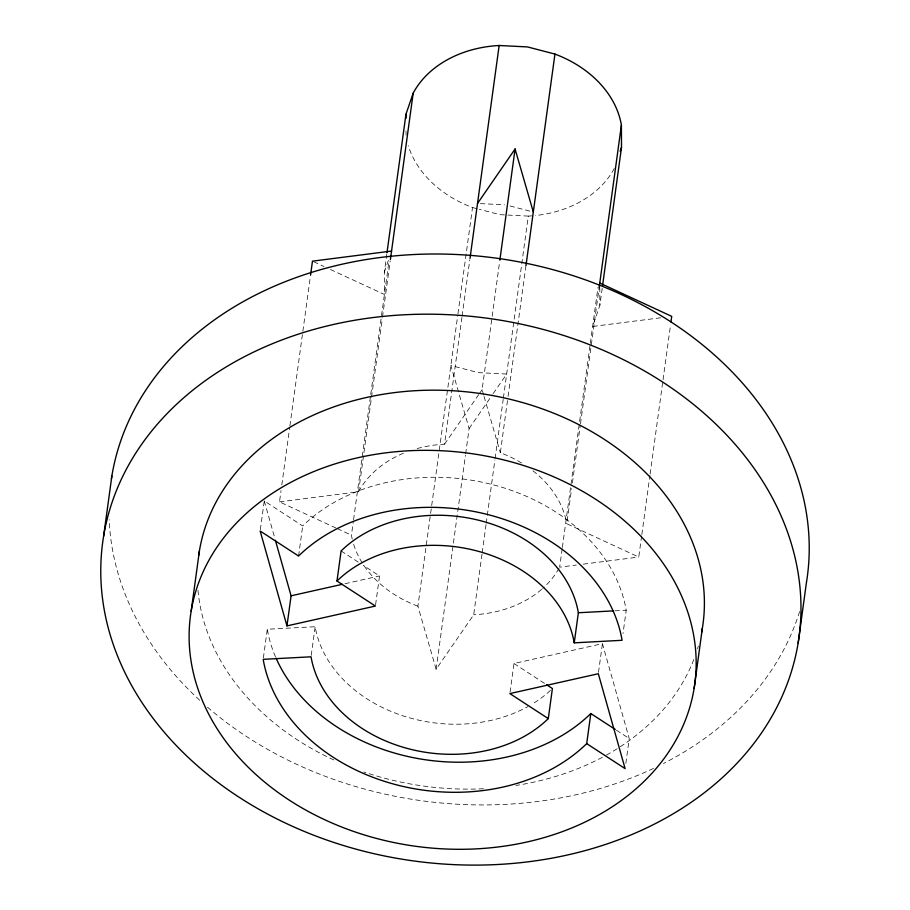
<?xml version="1.0" encoding="UTF-8"?>
<svg xmlns="http://www.w3.org/2000/svg" width="910" height="910" viewBox="0 0 910 910"><rect width="100%" height="100%" fill="white"/><g stroke="black" fill="none" stroke-linecap="round" stroke-linejoin="round"><path stroke-width="0.68" stroke-dasharray="4.55 3.41" d="M260.34 529.643L264.275 500.932L302.689 525.934A181.75 141.641 7.8 0 1 492.992 484.746A181.75 141.641 7.8 0 1 626.216 610.212L623.032 633.462M336.029 528.039L279.495 501.865L281.042 490.604M281.816 484.973L289.721 427.268M289.903 425.857L310.344 276.651M263.365 657.976L267.301 629.254L315.156 626.717A133.281 103.876 7.8 0 0 527.982 706.535M298.571 556.021L302.689 525.934M311.22 655.439L315.156 626.717M330.455 269.496L384.418 294.476L384.316 272.204L386.807 254.026M352.227 539.095A109.052 84.983 7.8 0 1 351.453 535.182L353.376 521.1M353.569 519.701L370.541 395.827M370.734 394.417L389.014 260.92M279.495 501.865L358.586 491.764L382.302 318.625M382.496 317.215L390.208 260.908M375.591 604.684L379.527 575.962L363.226 565.349M481.982 554.236L473.689 614.773L436.129 669.26L417.906 606.196L457.764 315.167M457.957 313.768L472.517 207.525A109.052 84.983 7.8 0 1 408.249 145.645M417.178 448.55A109.052 84.983 7.8 0 1 444.546 444.171L461.905 317.476M462.098 316.077L469.81 259.771M436.129 669.26L465.442 455.296M465.636 453.885L469.105 428.553L450.871 365.49L478.296 372.634L506.665 374.067L493.084 393.768M483.665 395.054L482.107 389.685L499.658 261.591M482.175 552.836L486.031 524.683M486.224 523.273L494.903 459.925M495.097 458.526L503.196 399.399M503.389 397.988L528.3 216.102A109.052 84.983 7.8 0 0 533.886 215.681M521.532 462.974A109.052 84.983 7.8 0 0 500.341 452.736L507.86 397.841M508.053 396.43L525.98 265.527M510.055 692.226L513.991 663.504L602.431 643.654L629.242 738.545L625.682 764.525M562.164 548.878L559.65 567.169L576.303 565.042M562.357 547.467L590.124 344.765M590.317 343.354L597.984 287.321M641.641 535.956L638.752 557.068L566.793 523.762L571.616 488.568M572.39 482.937L580.296 425.22M580.489 423.81L599.189 287.276M660.614 317.783L592.626 326.462L599.872 305.328L602.363 287.15M598.496 672.376L602.431 643.654M641.834 534.545L649.933 475.429M650.127 474.019L662.844 381.119M663.037 379.709L670.568 324.813M384.316 272.204L388.843 258.986M444.546 444.171L478.91 394.314M479.718 393.165L482.107 389.685M469.105 428.553L492.276 394.929M344.981 583.719L379.527 575.962M583.242 564.154L638.752 557.068M614.955 610.815L626.216 610.212M480.355 203.601L504.47 204.818M528.3 216.102L499.943 214.669L479.365 209.311M509.998 205.967L530.575 211.325M472.517 207.525L478 208.959M313.757 261.762L324.028 266.516M337.314 528.642L351.453 535.182M341.113 550.948L358.574 562.323M513.991 663.504L545.42 683.967M616.434 730.207L629.242 738.545M484.052 396.396L500.341 452.736M264.275 500.932L274.615 537.526M599.781 287.23L599.872 305.328M406.031 130.949L406.053 135.124M799.606 611.565A351.385 273.842 7.8 0 1 663.527 763.479M653.494 768.404A351.385 273.842 7.8 0 1 207.059 706.808M199.722 700.268A351.385 273.842 7.8 0 1 109.189 519.655M275.502 656.849A181.75 141.641 7.8 0 1 267.301 629.254M559.013 568.34A109.052 84.983 7.8 0 1 542.622 588.486M541.609 589.373A109.052 84.983 7.8 0 1 473.689 614.773M417.906 606.196A109.052 84.983 7.8 0 1 362.919 563.995M362.191 562.846A109.052 84.983 7.8 0 1 353.637 544.316M358.586 491.764A109.052 84.983 7.8 0 1 405.109 452.588M532.964 470.823A109.052 84.983 7.8 0 1 566.793 523.762M698.345 646.054A254.447 198.3 7.8 0 1 697.538 648.773M693.807 659.511A254.447 198.3 7.8 0 1 618.368 747.963M617.151 748.737A254.447 198.3 7.8 0 1 605.935 755.345M602.363 757.291A254.447 198.3 7.8 0 1 515.981 785.455M483.494 788.754A254.447 198.3 7.8 0 1 363.852 771.953M333.811 759.952A254.447 198.3 7.8 0 1 197.868 588.918M614.261 168.498A109.052 84.983 7.8 0 1 535.285 215.545M550.482 690.349A133.281 103.876 7.8 0 1 531.656 704.42"/><path stroke-width="1.36" d="M103.603 536.286L111.85 476.112M191.157 611.179L199.404 551.005M310.537 275.241L312.471 261.159L391.562 251.058M613.545 610.883L578.362 612.748A133.281 103.876 7.8 0 0 480.662 520.747A133.281 103.876 7.8 0 0 341.113 550.948L336.984 581.035L375.409 606.049L286.957 625.898L291.086 595.811L275.377 540.233M387 252.627L405.962 114.239L413.197 93.093A109.052 84.983 7.8 0 1 499.158 45.5L527.527 46.933L554.952 54.077A109.052 84.983 7.8 0 1 621.405 125.091L621.507 147.363L602.545 285.751M390.401 259.509L413.197 93.093M470.004 258.36L499.158 45.5M499.852 260.18L515.083 148.978L477.522 203.465M525.98 265.527L554.952 54.077M599.189 287.276L621.405 125.091M548.286 718.604L509.862 693.591L598.314 673.741L625.113 768.631L586.7 743.618A181.75 141.641 7.8 0 1 396.396 784.807A181.75 141.641 7.8 0 1 263.183 659.34L311.038 656.804A133.281 103.876 7.8 0 0 408.726 748.816A133.281 103.876 7.8 0 0 548.286 718.604L552.404 688.517L546.58 684.73M286.957 625.898L260.158 531.019L298.571 556.021A181.75 141.641 7.8 0 1 488.875 514.832A181.75 141.641 7.8 0 1 622.087 640.299L574.233 642.835L578.362 612.748M586.7 743.618L590.817 713.531A181.75 141.641 7.8 0 1 418.759 758.69A181.75 141.641 7.8 0 1 276.06 658.135M670.943 321.992L671.716 316.361L599.77 283.055M694.114 688.461A254.447 198.3 7.8 0 0 344.776 461.017A254.447 198.3 7.8 0 0 289.027 799.981A254.447 198.3 7.8 0 0 694.114 688.461L702.349 628.287M798.15 643.006A351.385 273.842 7.8 0 0 315.736 328.92A351.385 273.842 7.8 0 0 238.75 797.012A351.385 273.842 7.8 0 0 798.15 643.006L806.396 582.832A351.385 273.842 7.8 0 0 501.808 258.952A351.385 273.842 7.8 0 0 111.407 478.853M620.154 151.322L621.507 147.363M291.086 595.811L342.217 584.334M590.817 713.531L615.274 729.445M515.083 148.978L533.317 212.03M405.962 114.239L405.974 118.414M198.778 555.134A254.447 198.3 7.8 0 1 483.062 393.95A254.447 198.3 7.8 0 1 701.621 632.393M336.984 581.035A133.281 103.876 7.8 0 1 476.544 550.834A133.281 103.876 7.8 0 1 574.233 642.835"/></g></svg>
